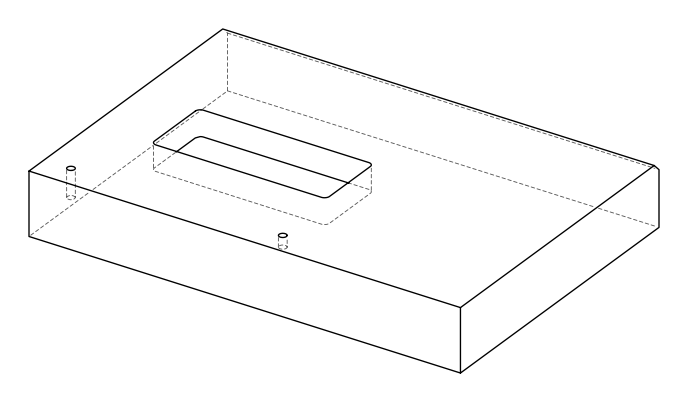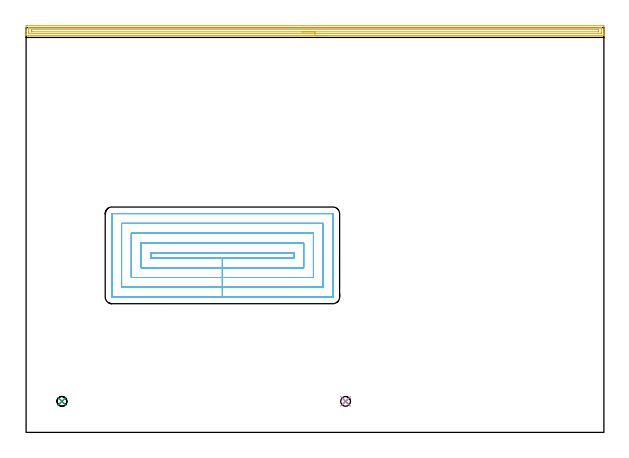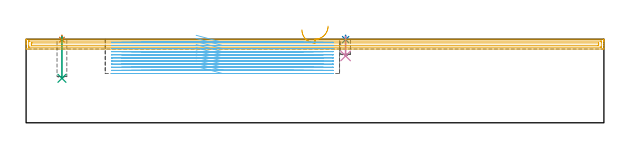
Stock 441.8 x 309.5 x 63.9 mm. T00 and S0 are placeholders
(PLAN: 6 operations, 3 tool changes, 50.8 min)
(1 SPOT_DRILL | STEP1POCKET | NXT0321_9005460120000 | 0.03 min | 0 mm3)
(2 SPOT_DRILL_1 | STEP1POCKET_1 | NXT0321_9005460120000 | 0.03 min | 0 mm3)
(3 DRILL_BLIND_HOLE_INTO_CENTER | STEP1POCKET | NXT0301_046 | 0.13 min | 1268 mm3)
(4 DRILL_BLIND_HOLE_INTO_CENTER_1 | STEP1POCKET_1 | NXT0301_046 | 0.06 min | 520 mm3)
(5 AREA_MILL | FG_CHAMFER_SURFACE | UGT0205_001 | 10.81 min | 12425 mm3)
(6 MILL_RECTANGULAR_POCKET | POCKET_RECTANGULAR_STRAIGHT | NXT0201_013 | Follow Part, ap 2.5, ae 75% | 39.72 min | 346426 mm3)
(TOOL NXT0321_9005460120000 | NC Spot Drill, 142deg, 12mm, Carbide, Uncoated | D12 PA142 FL30 Z2)
(TOOL NXT0301_046 | Carbide Drill 7.5mm [860.1-0750-038A1-MM 2214] | D7.5 PA140 FL53 Z2)
(TOOL UGT0205_001 | Chamfer Mill 20 x 3 x 45 deg. | D20 FL50 Z2)
(TOOL NXT0201_013 | ENDMILL 10mm | D10 FL30 Z4)
(OP 1 SPOT_DRILL)
G17 G21 G94 G90
T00 M6
G54
G17 G0 G90 X27.4 Y23.7 S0 M3
G43 Z73.9 H0
G94 G81 G98 Z63.577 F250. R66.9
G80
M5
M2
(OP 2 SPOT_DRILL_1)
G17 G21 G94 G90
T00 M6
G54
G17 G0 G90 X244.3 Y23.7 S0 M3
G43 Z73.9 H0
G94 G81 G98 Z63.577 F250. R66.9
G80
M5
M2
(OP 3 DRILL_BLIND_HOLE_INTO_CENTER)
G17 G21 G94 G90
T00 M6
G54
G17 G0 G90 X27.4 Y23.7 S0 M3
G43 Z73.9 H1
G94 G81 G98 Z34. F250. R65.9
G80
M5
M2
(OP 4 DRILL_BLIND_HOLE_INTO_CENTER_1)
G17 G21 G94 G90
T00 M6
G54
G17 G0 G90 X244.3 Y23.7 S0 M3
G43 Z73.9 H1
G94 G81 G98 Z51.1 F250. R65.9
G80
M5
M2
(OP 5 AREA_MILL)
G17 G21 G94 G90
T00 M6
G54
G17 G0 G90 X230.9 Y303.5 S1061 M3
G43 Z73.9 H0
G94 G1 X230.862 Z73.028 F250.
X230.748 Z72.163
X230.559 Z71.312
X230.297 Z70.48
X229.963 Z69.674
X229.56 Z68.9
X229.091 Z68.164
X228.56 Z67.472
X227.971 Z66.829
X227.328 Z66.24
X226.636 Z65.708
X225.9 Z65.24
X225.126 Z64.837
X224.32 Z64.503
X223.488 Z64.241
X222.636 Z64.052
X221.772 Z63.938
X220.9 Z63.9
X0.175
X0.01 Y303.503 Z63.888
X0.007 Y303.566 Z63.826
X0. Y303.988 Z63.412
Y304.316 Z63.084
Y305.016 Z62.379
Y306.26 Z61.137
Y306.803 Z60.592
Y307.425 Z59.97
X0.001 Y310.998 Z56.4
X0.622 Y311.
X441.178
X441.798 Y310.998 Z56.399
X441.8 Y310.378 Z57.019
Y308.319 Z59.077
Y306.803 Z60.592
Y305.366 Z62.03
Y305.016 Z62.379
Y304.316 Z63.084
Y303.987 Z63.412
X441.793 Y303.566 Z63.826
X441.79 Y303.503 Z63.888
X441.625 Y303.5 Z63.9
X220.9
Y304.914 Z62.486
X2.409
X2.307 Y304.916 Z62.484
X2.105 Y304.921 Z62.479
X2.009 Y304.928 Z62.472
X2.005 Y304.958 Z62.442
X2.002 Y305.016 Z62.384
X2. Y305.425 Z61.975
Y308.59 Z58.81
X2.001 Y308.999 Z58.401
X2.008 Y309.484 Z57.916
X2.012 Y309.579 Z57.821
X2.206 Y309.584 Z57.816
X2.308 Y309.585 Z57.815
X439.391 Y309.586 Z57.814
X439.492 Y309.584 Z57.816
X439.695 Y309.579 Z57.821
X439.791 Y309.572 Z57.828
X439.795 Y309.542 Z57.858
X439.798 Y309.484 Z57.916
X439.8 Y309.075 Z58.325
Y305.91 Z61.491
X439.799 Y305.501 Z61.899
X439.792 Y305.016 Z62.384
X439.788 Y304.921 Z62.479
X439.594 Y304.916 Z62.484
X439.492 Y304.915 Z62.485
X220.9 Y304.914 Z62.486
Y306.328 Z61.072
X4.671 Y306.329 Z61.071
X4.196 Y306.331 Z61.069
X4.039 Y306.334 Z61.066
X4.019 Y306.335 Z61.065
X4.01 Y306.372 Z61.028
X4.005 Y306.476 Z60.924
X4.002 Y306.607 Z60.793
X4. Y307.697 Z59.703
Y307.893 Z59.507
X4.004 Y308.089 Z59.311
X4.009 Y308.145 Z59.255
X4.013 Y308.166 Z59.234
X4.02 Y308.167 Z59.233
X4.078 Y308.17 Z59.23
X4.196 Y308.171 Z59.229
X437.129
X437.604 Y308.169 Z59.231
X437.761 Y308.166 Z59.234
X437.781 Y308.165 Z59.235
X437.79 Y308.128 Z59.272
X437.795 Y308.024 Z59.376
X437.798 Y307.893 Z59.507
X437.8 Y306.803 Z60.597
Y306.607 Z60.793
X437.796 Y306.411 Z60.989
X437.791 Y306.355 Z61.045
X437.787 Y306.334 Z61.066
X437.78 Y306.333 Z61.067
X437.722 Y306.33 Z61.07
X437.604 Y306.329 Z61.071
X220.9 Y306.328 Z61.072
X220.028 Z61.11
X219.163 Z61.223
X218.312 Z61.412
X217.48 Z61.675
X216.674 Z62.008
X215.9 Z62.411
X215.164 Z62.88
X214.472 Z63.411
X213.829 Z64.
X213.24 Z64.644
X212.708 Z65.336
X212.24 Z66.072
X211.837 Z66.845
X211.503 Z67.651
X211.241 Z68.483
X211.052 Z69.335
X210.938 Z70.2
X210.9 Z71.072
G0 Z73.9
M5
M2
(OP 6 MILL_RECTANGULAR_POCKET)
G17 G21 G94 G90
T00 M6
G54
G17 G0 G90 X130.015 Y133.4 S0 M3
G43 Z73.9 H0
Z66.9
G94 G1 X150.1 Z61.518 F250.
X204.7 F500.
Y137.3
X95.5
Y133.4
X150.1
Y125.9
X212.2
Y144.8
X88.
Y125.9
X150.1
Y118.4
X219.7
Y152.3
X80.5
Y118.4
X150.1
Y110.9
X227.2
Y159.8
X73.
Y110.9
X150.1
Y103.4
X234.6
X234.655 Y103.405
X234.695 Y103.445
X234.7 Y103.5
Y167.2
X234.695 Y167.255
X234.655 Y167.295
X234.6 Y167.3
X65.6
X65.545 Y167.295
X65.505 Y167.255
X65.5 Y167.2
Y103.5
X65.505 Y103.445
X65.545 Y103.405
X65.6 Y103.4
X150.1
X151.1
G0 X130.015 Y133.4 Z64.518
G1 X150.1 Z59.136 F250.
X204.7 F500.
Y137.3
X95.5
Y133.4
X150.1
Y125.9
X212.2
Y144.8
X88.
Y125.9
X150.1
Y118.4
X219.7
Y152.3
X80.5
Y118.4
X150.1
Y110.9
X227.2
Y159.8
X73.
Y110.9
X150.1
Y103.4
X234.6
X234.655 Y103.405
X234.695 Y103.445
X234.7 Y103.5
Y167.2
X234.695 Y167.255
X234.655 Y167.295
X234.6 Y167.3
X65.6
X65.545 Y167.295
X65.505 Y167.255
X65.5 Y167.2
Y103.5
X65.505 Y103.445
X65.545 Y103.405
X65.6 Y103.4
X150.1
X151.1
G0 X130.015 Y133.4 Z62.136
G1 X150.1 Z56.754 F250.
X204.7 F500.
Y137.3
X95.5
Y133.4
X150.1
Y125.9
X212.2
Y144.8
X88.
Y125.9
X150.1
Y118.4
X219.7
Y152.3
X80.5
Y118.4
X150.1
Y110.9
X227.2
Y159.8
X73.
Y110.9
X150.1
Y103.4
X234.6
X234.655 Y103.405
X234.695 Y103.445
X234.7 Y103.5
Y167.2
X234.695 Y167.255
X234.655 Y167.295
X234.6 Y167.3
X65.6
X65.545 Y167.295
X65.505 Y167.255
X65.5 Y167.2
Y103.5
X65.505 Y103.445
X65.545 Y103.405
X65.6 Y103.4
X150.1
X151.1
G0 X130.015 Y133.4 Z59.754
G1 X150.1 Z54.373 F250.
X204.7 F500.
Y137.3
X95.5
Y133.4
X150.1
Y125.9
X212.2
Y144.8
X88.
Y125.9
X150.1
Y118.4
X219.7
Y152.3
X80.5
Y118.4
X150.1
Y110.9
X227.2
Y159.8
X73.
Y110.9
X150.1
Y103.4
X234.6
X234.655 Y103.405
X234.695 Y103.445
X234.7 Y103.5
Y167.2
X234.695 Y167.255
X234.655 Y167.295
X234.6 Y167.3
X65.6
X65.545 Y167.295
X65.505 Y167.255
X65.5 Y167.2
Y103.5
X65.505 Y103.445
X65.545 Y103.405
X65.6 Y103.4
X150.1
X151.1
G0 X130.015 Y133.4 Z57.373
G1 X150.1 Z51.991 F250.
X204.7 F500.
Y137.3
X95.5
Y133.4
X150.1
Y125.9
X212.2
Y144.8
X88.
Y125.9
X150.1
Y118.4
X219.7
Y152.3
X80.5
Y118.4
X150.1
Y110.9
X227.2
Y159.8
X73.
Y110.9
X150.1
Y103.4
X234.6
X234.655 Y103.405
X234.695 Y103.445
X234.7 Y103.5
Y167.2
X234.695 Y167.255
X234.655 Y167.295
X234.6 Y167.3
X65.6
X65.545 Y167.295
X65.505 Y167.255
X65.5 Y167.2
Y103.5
X65.505 Y103.445
X65.545 Y103.405
X65.6 Y103.4
X150.1
X151.1
G0 X130.015 Y133.4 Z54.991
G1 X150.1 Z49.609 F250.
X204.7 F500.
Y137.3
X95.5
Y133.4
X150.1
Y125.9
X212.2
Y144.8
X88.
Y125.9
X150.1
Y118.4
X219.7
Y152.3
X80.5
Y118.4
X150.1
Y110.9
X227.2
Y159.8
X73.
Y110.9
X150.1
Y103.4
X234.6
X234.655 Y103.405
X234.695 Y103.445
X234.7 Y103.5
Y167.2
X234.695 Y167.255
X234.655 Y167.295
X234.6 Y167.3
X65.6
X65.545 Y167.295
X65.505 Y167.255
X65.5 Y167.2
Y103.5
X65.505 Y103.445
X65.545 Y103.405
X65.6 Y103.4
X150.1
X151.1
G0 X130.015 Y133.4 Z52.609
G1 X150.1 Z47.227 F250.
X204.7 F500.
Y137.3
X95.5
Y133.4
X150.1
Y125.9
X212.2
Y144.8
X88.
Y125.9
X150.1
Y118.4
X219.7
Y152.3
X80.5
Y118.4
X150.1
Y110.9
X227.2
Y159.8
X73.
Y110.9
X150.1
Y103.4
X234.6
X234.655 Y103.405
X234.695 Y103.445
X234.7 Y103.5
Y167.2
X234.695 Y167.255
X234.655 Y167.295
X234.6 Y167.3
X65.6
X65.545 Y167.295
X65.505 Y167.255
X65.5 Y167.2
Y103.5
X65.505 Y103.445
X65.545 Y103.405
X65.6 Y103.4
X150.1
X151.1
G0 X130.015 Y133.4 Z50.227
G1 X150.1 Z44.845 F250.
X204.7 F500.
Y137.3
X95.5
Y133.4
X150.1
Y125.9
X212.2
Y144.8
X88.
Y125.9
X150.1
Y118.4
X219.7
Y152.3
X80.5
Y118.4
X150.1
Y110.9
X227.2
Y159.8
X73.
Y110.9
X150.1
Y103.4
X234.6
X234.655 Y103.405
X234.695 Y103.445
X234.7 Y103.5
Y167.2
X234.695 Y167.255
X234.655 Y167.295
X234.6 Y167.3
X65.6
X65.545 Y167.295
X65.505 Y167.255
X65.5 Y167.2
Y103.5
X65.505 Y103.445
X65.545 Y103.405
X65.6 Y103.4
X150.1
X151.1
G0 X130.015 Y133.4 Z47.845
G1 X150.1 Z42.464 F250.
X204.7 F500.
Y137.3
X95.5
Y133.4
X150.1
Y125.9
X212.2
Y144.8
X88.
Y125.9
X150.1
Y118.4
X219.7
Y152.3
X80.5
Y118.4
X150.1
Y110.9
X227.2
Y159.8
X73.
Y110.9
X150.1
Y103.4
X234.6
X234.655 Y103.405
X234.695 Y103.445
X234.7 Y103.5
Y167.2
X234.695 Y167.255
X234.655 Y167.295
X234.6 Y167.3
X65.6
X65.545 Y167.295
X65.505 Y167.255
X65.5 Y167.2
Y103.5
X65.505 Y103.445
X65.545 Y103.405
X65.6 Y103.4
X150.1
X151.1
G0 X130.015 Y133.4 Z45.464
G1 X150.1 Z40.082 F250.
X204.7 F500.
Y137.3
X95.5
Y133.4
X150.1
Y125.9
X212.2
Y144.8
X88.
Y125.9
X150.1
Y118.4
X219.7
Y152.3
X80.5
Y118.4
X150.1
Y110.9
X227.2
Y159.8
X73.
Y110.9
X150.1
Y103.4
X234.6
X234.655 Y103.405
X234.695 Y103.445
X234.7 Y103.5
Y167.2
X234.695 Y167.255
X234.655 Y167.295
X234.6 Y167.3
X65.6
X65.545 Y167.295
X65.505 Y167.255
X65.5 Y167.2
Y103.5
X65.505 Y103.445
X65.545 Y103.405
X65.6 Y103.4
X150.1
X151.1
G0 X130.015 Y133.4 Z43.082
G1 X150.1 Z37.7 F250.
X204.7 F500.
Y137.3
X95.5
Y133.4
X150.1
Y125.9
X212.2
Y144.8
X88.
Y125.9
X150.1
Y118.4
X219.7
Y152.3
X80.5
Y118.4
X150.1
Y110.9
X227.2
Y159.8
X73.
Y110.9
X150.1
Y103.4
X234.6
X234.655 Y103.405
X234.695 Y103.445
X234.7 Y103.5
Y167.2
X234.695 Y167.255
X234.655 Y167.295
X234.6 Y167.3
X65.6
X65.545 Y167.295
X65.505 Y167.255
X65.5 Y167.2
Y103.5
X65.505 Y103.445
X65.545 Y103.405
X65.6 Y103.4
X150.1
X151.1
G0 Z73.9
M5
M2
